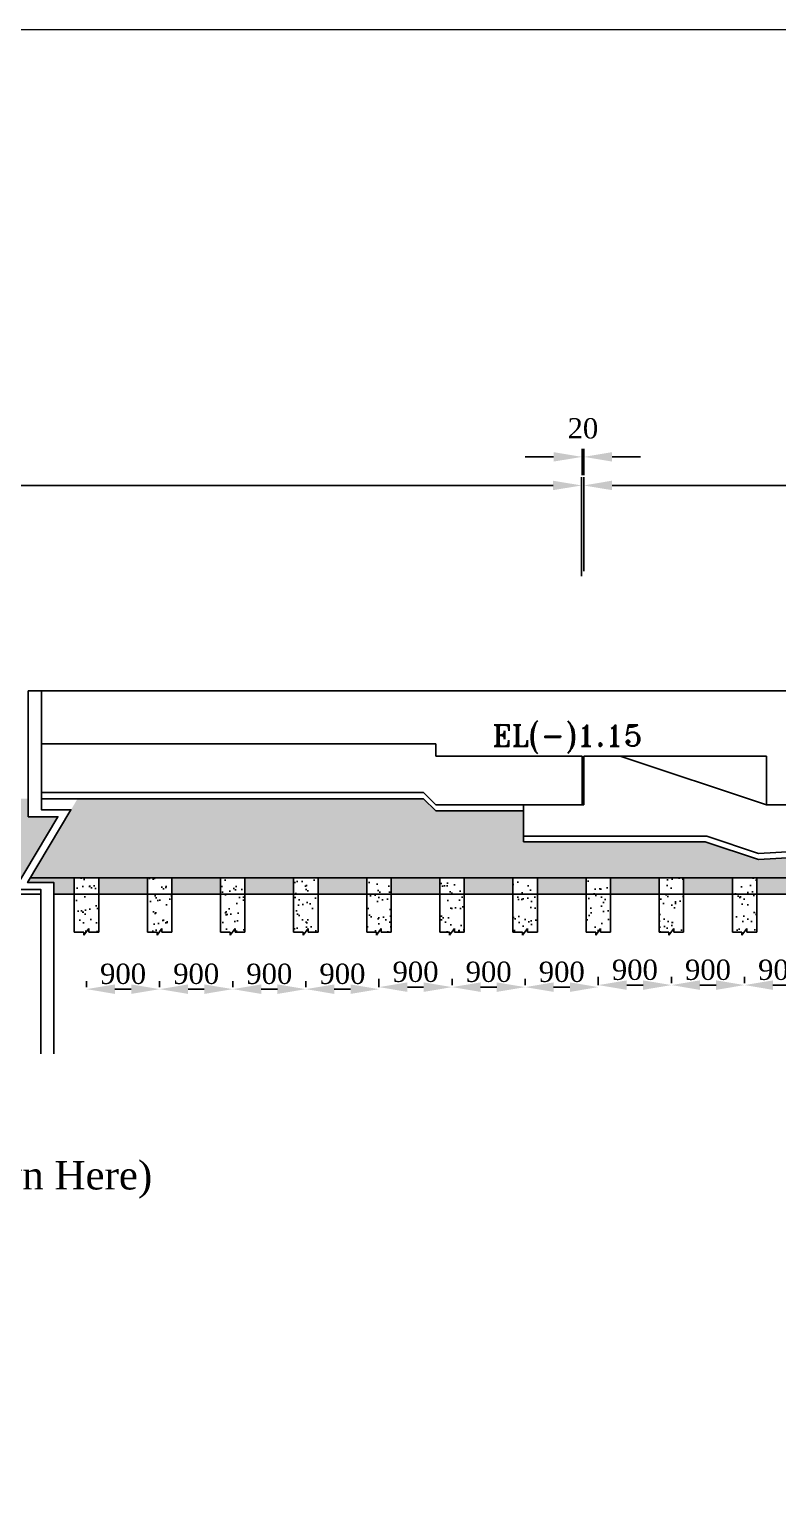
# Model space of a CAD drawing. Extents: x -545075 to 1728153, y -708141 to -305611.
# Drawn here: x 1358753 to 1367964, y -632617 to -614544 of the extents above; entities that cross this region are included whole.
import ezdxf

# ---------------------------------------------------------------- set-up
doc = ezdxf.new("R2010")
doc.units = 0
doc.header["$MEASUREMENT"] = 0
doc.layers.get('0').update_dxf_attribs({"linetype": 'CONTINUOUS'})
doc.layers.get('DEFPOINTS').update_dxf_attribs({"linetype": 'CONTINUOUS'})
doc.layers.add('LINE', color=7, linetype='CONTINUOUS')
doc.layers.add('TEXT', color=7, linetype='CONTINUOUS')
doc.styles.add('BIG', font='ROMANT.SHX')
doc.styles.get("Standard").update_dxf_attribs({"font": 'times.ttf', "height": 250})
doc.dimstyles.new('3', dxfattribs={"dimtxt": 225, "dimasz": 350, "dimexe": 100, "dimexo": 25, "dimgap": 9, "dimtad": 0, "dimdec": 0, "dimzin": 0, "dimdsep": 46, "dimtxsty": 'Standard', "dimcen": 0, "dimclrt": 256, "dimadec": 0, "dimazin": 0, "dimtfac": 1, "dimtdec": 0, "dimtofl": 0, "dimtmove": 2, "dimatfit": 3, "dimfxl": 1, "dimtolj": 1, "dimtzin": 0, "dimarcsym": 0})
pattern_1 = [(37.5, (90747.97, -13759.19), (-6.92927, 211.950615), [0, -167.2, 0, -187, 0, -178.75]), (7.5, (90747.97, -13759.19), (194.67544, 310.436067), [0, -90.2, 0, -150.7, 0, -57.75]), (327.5, (90612.67, -13759.19), (342.555605, 0.622496), [0, -55, 0, -198, 0, -258.5]), (317.5, (90612.67, -13759.2), (330.673927, 96.54431), [0, -27.5, 0, -129.8, 0, -148.5])]

# ---------------------------------------------------------------- blocks, each defined once
blk = doc.blocks.new('*D595')
at = {"layer": 'DEFPOINTS', "color": 0, "linetype": 'ByBlock', "lineweight": -2}
for p in [(1365551, -620162), (1347857, -621026), (1365551, -621305)]:
    blk.add_point(p, dxfattribs=at)
at = {"layer": 'LINE', "color": 0, "linetype": 'ByBlock', "lineweight": -2}
for p, q in [((1347857, -621001), (1347857, -620062)), ((1365551, -621280), (1365551, -620062)), ((1348207, -620162), (1356262, -620162)), ((1365201, -620162), (1357146, -620162))]:
    blk.add_line(p, q, dxfattribs=at)
for points in [[(1348207, -620104), (1348207, -620220), (1347857, -620162)], [(1365201, -620104), (1365201, -620220), (1365551, -620162)]]:
    blk.add_solid(points, dxfattribs=at)
at = {"layer": 'LINE', "linetype": 'ByBlock', "insert": (1356704, -620162), "char_height": 250, "attachment_point": 5}
blk.add_mtext('\\A1;10400', dxfattribs=at)
blk = doc.blocks.new('*D597')
at = {"layer": 'DEFPOINTS', "color": 0, "linetype": 'ByBlock', "lineweight": -2}
for p in [(1378077, -620162), (1365577, -621242), (1378077, -621278)]:
    blk.add_point(p, dxfattribs=at)
at = {"layer": 'LINE', "color": 0, "linetype": 'ByBlock', "lineweight": -2}
for p, q in [((1365577, -621217), (1365577, -620062)), ((1378077, -621253), (1378077, -620062)), ((1365927, -620162), (1371384, -620162)), ((1377727, -620162), (1372269, -620162))]:
    blk.add_line(p, q, dxfattribs=at)
for points in [[(1365927, -620103), (1365927, -620220), (1365577, -620162)], [(1377727, -620103), (1377727, -620220), (1378077, -620162)]]:
    blk.add_solid(points, dxfattribs=at)
at = {"layer": 'LINE', "linetype": 'ByBlock', "insert": (1371827, -620162), "char_height": 250, "attachment_point": 5}
blk.add_mtext('\\A1;11000', dxfattribs=at)
blk = doc.blocks.new('*D623')
at = {"layer": 'DEFPOINTS', "color": 0, "linetype": 'ByBlock', "lineweight": -2}
for p in [(1365757, -626316), (1366657, -626316), (1366657, -626316)]:
    blk.add_point(p, dxfattribs=at)
at = {"layer": 'LINE', "color": 0, "linetype": 'ByBlock', "lineweight": -2}
for p, q in [((1365757, -626291), (1365757, -626216)), ((1366657, -626291), (1366657, -626216)), ((1366107, -626316), (1366307, -626316))]:
    blk.add_line(p, q, dxfattribs=at)
for points in [[(1366107, -626258), (1366107, -626375), (1365757, -626316)], [(1366307, -626258), (1366307, -626375), (1366657, -626316)]]:
    blk.add_solid(points, dxfattribs=at)
at = {"layer": 'LINE', "linetype": 'ByBlock', "insert": (1366207, -626129), "char_height": 250, "attachment_point": 5}
blk.add_mtext('\\A1;900', dxfattribs=at)
blk = doc.blocks.new('*D633')
at = {"layer": 'DEFPOINTS', "color": 0, "linetype": 'ByBlock', "lineweight": -2}
for p in [(1366657, -626316), (1367557, -626316), (1367557, -626316)]:
    blk.add_point(p, dxfattribs=at)
at = {"layer": 'LINE', "color": 0, "linetype": 'ByBlock', "lineweight": -2}
for p, q in [((1366657, -626291), (1366657, -626216)), ((1367557, -626291), (1367557, -626216)), ((1367007, -626316), (1367207, -626316))]:
    blk.add_line(p, q, dxfattribs=at)
for points in [[(1367007, -626258), (1367007, -626375), (1366657, -626316)], [(1367207, -626258), (1367207, -626375), (1367557, -626316)]]:
    blk.add_solid(points, dxfattribs=at)
at = {"layer": 'LINE', "linetype": 'ByBlock', "insert": (1367107, -626129), "char_height": 250, "attachment_point": 5}
blk.add_mtext('\\A1;900', dxfattribs=at)
blk = doc.blocks.new('*D634')
at = {"layer": 'DEFPOINTS', "color": 0, "linetype": 'ByBlock', "lineweight": -2}
for p in [(1367557, -626316), (1368457, -626316), (1368457, -626316)]:
    blk.add_point(p, dxfattribs=at)
at = {"layer": 'LINE', "color": 0, "linetype": 'ByBlock', "lineweight": -2}
for p, q in [((1367557, -626291), (1367557, -626216)), ((1368457, -626291), (1368457, -626216)), ((1367907, -626316), (1368107, -626316))]:
    blk.add_line(p, q, dxfattribs=at)
for points in [[(1367907, -626258), (1367907, -626375), (1367557, -626316)], [(1368107, -626258), (1368107, -626375), (1368457, -626316)]]:
    blk.add_solid(points, dxfattribs=at)
at = {"layer": 'LINE', "linetype": 'ByBlock', "insert": (1368007, -626129), "char_height": 250, "attachment_point": 5}
blk.add_mtext('\\A1;900', dxfattribs=at)
blk = doc.blocks.new('*D637')
at = {"layer": 'DEFPOINTS', "color": 0, "linetype": 'ByBlock', "lineweight": -2}
for p in [(1365577, -619810), (1365557, -620062), (1365577, -620062)]:
    blk.add_point(p, dxfattribs=at)
at = {"layer": 'LINE', "color": 0, "linetype": 'ByBlock', "lineweight": -2}
for p, q in [((1365557, -620037), (1365557, -619710)), ((1365577, -620037), (1365577, -619710)), ((1365207, -619810), (1364857, -619810)), ((1365927, -619810), (1366277, -619810))]:
    blk.add_line(p, q, dxfattribs=at)
for points in [[(1365207, -619752), (1365207, -619868), (1365557, -619810)], [(1365927, -619752), (1365927, -619868), (1365577, -619810)]]:
    blk.add_solid(points, dxfattribs=at)
at = {"layer": 'LINE', "linetype": 'ByBlock', "insert": (1365567, -619460), "char_height": 250, "attachment_point": 5}
blk.add_mtext('\\A1;20', dxfattribs=at)
blk = doc.blocks.new('*D639')
at = {"layer": 'DEFPOINTS', "color": 0, "linetype": 'ByBlock', "lineweight": -2}
for p in [(1359457, -626366), (1360357, -626366), (1360357, -626366)]:
    blk.add_point(p, dxfattribs=at)
at = {"layer": 'LINE', "color": 0, "linetype": 'ByBlock', "lineweight": -2}
for p, q in [((1359457, -626341), (1359457, -626266)), ((1359807, -626366), (1360007, -626366)), ((1360357, -626341), (1360357, -626266))]:
    blk.add_line(p, q, dxfattribs=at)
for points in [[(1359807, -626308), (1359807, -626425), (1359457, -626366)], [(1360007, -626308), (1360007, -626425), (1360357, -626366)]]:
    blk.add_solid(points, dxfattribs=at)
at = {"layer": 'LINE', "linetype": 'ByBlock', "lineweight": 5, "insert": (1359907, -626179), "char_height": 250, "attachment_point": 5}
blk.add_mtext('\\A1;900', dxfattribs=at)
blk = doc.blocks.new('*D640')
at = {"layer": 'DEFPOINTS', "color": 0, "linetype": 'ByBlock', "lineweight": -2}
for p in [(1360357, -626366), (1361257, -626366), (1361257, -626366)]:
    blk.add_point(p, dxfattribs=at)
at = {"layer": 'LINE', "color": 0, "linetype": 'ByBlock', "lineweight": -2}
for p, q in [((1360357, -626341), (1360357, -626266)), ((1360707, -626366), (1360907, -626366)), ((1361257, -626341), (1361257, -626266))]:
    blk.add_line(p, q, dxfattribs=at)
for points in [[(1360707, -626308), (1360707, -626425), (1360357, -626366)], [(1360907, -626308), (1360907, -626425), (1361257, -626366)]]:
    blk.add_solid(points, dxfattribs=at)
at = {"layer": 'LINE', "linetype": 'ByBlock', "lineweight": 5, "insert": (1360807, -626179), "char_height": 250, "attachment_point": 5}
blk.add_mtext('\\A1;900', dxfattribs=at)
blk = doc.blocks.new('*D641')
at = {"layer": 'DEFPOINTS', "color": 0, "linetype": 'ByBlock', "lineweight": -2}
for p in [(1361257, -626366), (1362157, -626366), (1362157, -626366)]:
    blk.add_point(p, dxfattribs=at)
at = {"layer": 'LINE', "color": 0, "linetype": 'ByBlock', "lineweight": -2}
for p, q in [((1361257, -626341), (1361257, -626266)), ((1361607, -626366), (1361807, -626366)), ((1362157, -626341), (1362157, -626266))]:
    blk.add_line(p, q, dxfattribs=at)
for points in [[(1361607, -626308), (1361607, -626425), (1361257, -626366)], [(1361807, -626308), (1361807, -626425), (1362157, -626366)]]:
    blk.add_solid(points, dxfattribs=at)
at = {"layer": 'LINE', "linetype": 'ByBlock', "lineweight": 5, "insert": (1361707, -626179), "char_height": 250, "attachment_point": 5}
blk.add_mtext('\\A1;900', dxfattribs=at)
blk = doc.blocks.new('*D642')
at = {"layer": 'DEFPOINTS', "color": 0, "linetype": 'ByBlock', "lineweight": -2}
for p in [(1362157, -626366), (1363057, -626366), (1363057, -626366)]:
    blk.add_point(p, dxfattribs=at)
at = {"layer": 'LINE', "color": 0, "linetype": 'ByBlock', "lineweight": -2}
for p, q in [((1362157, -626341), (1362157, -626266)), ((1362507, -626366), (1362707, -626366)), ((1363057, -626341), (1363057, -626266))]:
    blk.add_line(p, q, dxfattribs=at)
for points in [[(1362507, -626308), (1362507, -626425), (1362157, -626366)], [(1362707, -626308), (1362707, -626425), (1363057, -626366)]]:
    blk.add_solid(points, dxfattribs=at)
at = {"layer": 'LINE', "linetype": 'ByBlock', "lineweight": 5, "insert": (1362607, -626179), "char_height": 250, "attachment_point": 5}
blk.add_mtext('\\A1;900', dxfattribs=at)
blk = doc.blocks.new('*D643')
at = {"layer": 'DEFPOINTS', "color": 0, "linetype": 'ByBlock', "lineweight": -2}
for p in [(1363057, -626341), (1363957, -626341), (1363957, -626341)]:
    blk.add_point(p, dxfattribs=at)
at = {"layer": 'LINE', "color": 0, "linetype": 'ByBlock', "lineweight": -2}
for p, q in [((1363057, -626316), (1363057, -626241)), ((1363407, -626341), (1363607, -626341)), ((1363957, -626316), (1363957, -626241))]:
    blk.add_line(p, q, dxfattribs=at)
for points in [[(1363407, -626283), (1363407, -626400), (1363057, -626341)], [(1363607, -626283), (1363607, -626400), (1363957, -626341)]]:
    blk.add_solid(points, dxfattribs=at)
at = {"layer": 'LINE', "linetype": 'ByBlock', "insert": (1363507, -626154), "char_height": 250, "attachment_point": 5}
blk.add_mtext('\\A1;900', dxfattribs=at)
blk = doc.blocks.new('*D644')
at = {"layer": 'DEFPOINTS', "color": 0, "linetype": 'ByBlock', "lineweight": -2}
for p in [(1363957, -626341), (1364857, -626341), (1364857, -626341)]:
    blk.add_point(p, dxfattribs=at)
at = {"layer": 'LINE', "color": 0, "linetype": 'ByBlock', "lineweight": -2}
for p, q in [((1363957, -626316), (1363957, -626241)), ((1364307, -626341), (1364507, -626341)), ((1364857, -626316), (1364857, -626241))]:
    blk.add_line(p, q, dxfattribs=at)
for points in [[(1364307, -626283), (1364307, -626400), (1363957, -626341)], [(1364507, -626283), (1364507, -626400), (1364857, -626341)]]:
    blk.add_solid(points, dxfattribs=at)
at = {"layer": 'LINE', "linetype": 'ByBlock', "insert": (1364407, -626154), "char_height": 250, "attachment_point": 5}
blk.add_mtext('\\A1;900', dxfattribs=at)
blk = doc.blocks.new('*D645')
at = {"layer": 'DEFPOINTS', "color": 0, "linetype": 'ByBlock', "lineweight": -2}
for p in [(1364857, -626341), (1365757, -626341), (1365757, -626341)]:
    blk.add_point(p, dxfattribs=at)
at = {"layer": 'LINE', "color": 0, "linetype": 'ByBlock', "lineweight": -2}
for p, q in [((1364857, -626316), (1364857, -626241)), ((1365207, -626341), (1365407, -626341)), ((1365757, -626316), (1365757, -626241))]:
    blk.add_line(p, q, dxfattribs=at)
for points in [[(1365207, -626283), (1365207, -626400), (1364857, -626341)], [(1365407, -626283), (1365407, -626400), (1365757, -626341)]]:
    blk.add_solid(points, dxfattribs=at)
at = {"layer": 'LINE', "linetype": 'ByBlock', "insert": (1365307, -626154), "char_height": 250, "attachment_point": 5}
blk.add_mtext('\\A1;900', dxfattribs=at)

msp = doc.modelspace()

# ---------------------------------------------------------------- hatches: boundary and pattern name
at = {"layer": 'LINE', "linetype": 'ByBlock'}
h = msp.add_hatch(dxfattribs=at)
h.set_pattern_fill('AR-SAND', color=0, scale=110, style=0)
h.set_pattern_definition(pattern_1)
h.paths.add_polyline_path([(1369617.245, -624995.39), (1369823.238, -624649.938), (1367729.277, -624770.39), (1367073.048, -624551.647), (1364835.689, -624551.647), (1364835.689, -624170.39), (1363756.644, -624170.39), (1363606.644, -624020.39), (1359347.565, -624020.39), (1358766.174, -624995.39)])
h.paths.add_polyline_path([(1358656.692, -624995.39), (1359105.004, -624243.566), (1358740.689, -624243.566), (1358740.689, -624020.39), (1349656.644, -624020.39), (1348473.689, -624020.39), (1348473.689, -624269.12), (1348473.689, -624341.12), (1346521.821, -624341.12), (1345234.01, -624770.39), (1343846.348, -624726.103), (1343685.772, -624995.39)])
h.paths.add_polyline_path([(1353322.392, -624823.251), (1355613.535, -624823.251), (1355613.535, -624334.474), (1353322.392, -624334.474)], flags=24)
h.paths.add_polyline_path([(1349306.017, -624732.204), (1353353.702, -624732.204), (1353353.702, -624411.444), (1349306.017, -624411.444)], flags=24)
h = msp.add_hatch(dxfattribs=at)
h.set_pattern_fill('AR-SAND', color=0, scale=100, style=0)
h.set_pattern_definition([(37.5, (90747.97, -13759.19), (-6.299336, 192.682377), [0, -152, 0, -170, 0, -162.5]), (7.5, (90747.97, -13759.19), (176.97767, 282.214607), [0, -82, 0, -137, 0, -52.5]), (327.5, (90624.97, -13759.19), (311.414186, 0.565905), [0, -50, 0, -180, 0, -235]), (317.5, (90624.97, -13759.19), (300.61266, 87.767556), [0, -25, 0, -118, 0, -135])])
h.paths.add_polyline_path([(1344906.644, -625195.39), (1344906.644, -624995.39), (1344306.644, -624995.39), (1344306.644, -625195.39)])
h.paths.add_polyline_path([(1343106.644, -625195.39), (1343106.644, -624995.39), (1342506.644, -624995.39), (1342506.644, -625195.39)])
h.paths.add_polyline_path([(1346706.644, -625195.39), (1346706.644, -624995.39), (1346106.644, -624995.39), (1346106.644, -625195.39)])
h.paths.add_polyline_path([(1345806.644, -625195.39), (1345806.644, -624995.39), (1345206.644, -624995.39), (1345206.644, -625195.39)])
h.paths.add_polyline_path([(1347606.644, -625195.39), (1347606.644, -624995.39), (1347006.644, -624995.39), (1347006.644, -625195.39)])
h.paths.add_polyline_path([(1348506.644, -625195.39), (1348506.644, -624995.39), (1347906.644, -624995.39), (1347906.644, -625195.39)])
h.paths.add_polyline_path([(1349406.644, -625195.39), (1349406.644, -624995.39), (1348806.644, -624995.39), (1348806.644, -625195.39)])
h.paths.add_polyline_path([(1350306.644, -625195.39), (1350306.644, -624995.39), (1349706.644, -624995.39), (1349706.644, -625195.39)])
h.paths.add_polyline_path([(1350606.644, -624995.39), (1350606.644, -625195.39), (1351206.644, -625195.39), (1351206.644, -624995.39)])
h.paths.add_polyline_path([(1351506.644, -624995.39), (1351506.644, -625195.39), (1352106.644, -625195.39), (1352106.644, -624995.39)])
h.paths.add_polyline_path([(1355106.644, -624995.39), (1355106.644, -625195.39), (1355706.644, -625195.39), (1355706.644, -624995.39)])
h.paths.add_polyline_path([(1354206.644, -624995.39), (1354206.644, -625195.39), (1354806.644, -625195.39), (1354806.644, -624995.39)])
h.paths.add_polyline_path([(1353906.644, -624995.39), (1353306.644, -624995.39), (1353306.644, -625195.39), (1353906.644, -625195.39)])
h.paths.add_polyline_path([(1353006.644, -625195.39), (1353006.644, -624995.39), (1352406.644, -624995.39), (1352406.644, -625195.39)])
h.paths.add_polyline_path([(1356606.644, -625195.39), (1356606.644, -624995.39), (1356006.644, -624995.39), (1356006.644, -625195.39)])
h.paths.add_polyline_path([(1356906.644, -624995.39), (1356906.644, -625195.39), (1357506.644, -625195.39), (1357506.644, -624995.39)])
h.paths.add_polyline_path([(1358406.644, -625195.39), (1358406.644, -624995.39), (1357806.644, -624995.39), (1357806.644, -625195.39)])
h.paths.add_polyline_path([(1359306.644, -625195.39), (1359306.644, -624995.39), (1358766.174, -624995.39), (1358731.25, -625053.957), (1359055.821, -625053.957), (1359055.821, -625195.39)])
h.paths.add_polyline_path([(1360206.644, -625195.39), (1360206.644, -624995.39), (1359606.644, -624995.39), (1359606.644, -625195.39)])
h.paths.add_polyline_path([(1361106.644, -625195.39), (1361106.644, -624995.39), (1360506.644, -624995.39), (1360506.644, -625195.39)])
h.paths.add_polyline_path([(1362006.644, -625195.39), (1362006.644, -624995.39), (1361406.644, -624995.39), (1361406.644, -625195.39)])
h.paths.add_polyline_path([(1362306.644, -624995.39), (1362306.644, -625195.39), (1362906.644, -625195.39), (1362906.644, -624995.39)])
h.paths.add_polyline_path([(1363206.644, -624995.39), (1363206.644, -625195.39), (1363806.644, -625195.39), (1363806.644, -624995.39)])
h.paths.add_polyline_path([(1365606.644, -625195.39), (1365606.644, -624995.39), (1365006.644, -624995.39), (1365006.644, -625195.39)])
h.paths.add_polyline_path([(1364706.644, -625195.39), (1364706.644, -624995.39), (1364106.644, -624995.39), (1364106.644, -625195.39)])
h.paths.add_polyline_path([(1366506.644, -625195.39), (1366506.644, -624995.39), (1365906.644, -624995.39), (1365906.644, -625195.39)])
h.paths.add_polyline_path([(1367406.644, -625195.39), (1367406.644, -624995.39), (1366806.644, -624995.39), (1366806.644, -625195.39)])
h.paths.add_polyline_path([(1367706.644, -624995.39), (1367706.644, -625195.39), (1368306.644, -625195.39), (1368306.644, -624995.39)])
h.paths.add_polyline_path([(1369206.644, -625195.39), (1369206.644, -624995.39), (1368606.644, -624995.39), (1368606.644, -625195.39)])
h = msp.add_hatch(dxfattribs=at)
h.set_pattern_fill('AR-SAND', color=0, scale=110, style=0)
h.set_pattern_definition(pattern_1)
h.paths.add_polyline_path([(1359606.644, -624995.39), (1359306.644, -624995.39), (1359306.644, -625663.056), (1359425.469, -625663.056), (1359425.469, -625700.615), (1359485.532, -625620.881), (1359485.532, -625663.407), (1359606.644, -625663.407)])
h = msp.add_hatch(dxfattribs=at)
h.set_pattern_fill('AR-SAND', color=0, scale=110, style=0)
h.set_pattern_definition(pattern_1)
h.paths.add_polyline_path([(1360506.644, -624995.39), (1360206.644, -624995.39), (1360206.644, -625663.056), (1360325.469, -625663.056), (1360325.469, -625700.615), (1360385.532, -625620.881), (1360385.532, -625663.407), (1360506.644, -625663.407)])
h = msp.add_hatch(dxfattribs=at)
h.set_pattern_fill('AR-SAND', color=0, scale=110, style=0)
h.set_pattern_definition(pattern_1)
h.paths.add_polyline_path([(1361406.644, -624995.39), (1361106.644, -624995.39), (1361106.644, -625663.056), (1361225.469, -625663.056), (1361225.469, -625700.615), (1361285.532, -625620.881), (1361285.532, -625663.407), (1361406.644, -625663.407)])
h = msp.add_hatch(dxfattribs=at)
h.set_pattern_fill('AR-SAND', color=0, scale=110, style=0)
h.set_pattern_definition(pattern_1)
h.paths.add_polyline_path([(1362306.644, -624995.39), (1362006.644, -624995.39), (1362006.644, -625663.056), (1362125.469, -625663.056), (1362125.469, -625700.615), (1362185.532, -625620.881), (1362185.532, -625663.407), (1362306.644, -625663.407)])
h = msp.add_hatch(dxfattribs=at)
h.set_pattern_fill('AR-SAND', color=0, scale=110, style=0)
h.set_pattern_definition(pattern_1)
h.paths.add_polyline_path([(1363206.644, -624995.39), (1362906.644, -624995.39), (1362906.644, -625663.056), (1363025.469, -625663.056), (1363025.469, -625700.615), (1363085.532, -625620.881), (1363085.532, -625663.407), (1363206.644, -625663.407)])
h = msp.add_hatch(dxfattribs=at)
h.set_pattern_fill('AR-SAND', color=0, scale=110, style=0)
h.set_pattern_definition(pattern_1)
h.paths.add_polyline_path([(1364106.644, -624995.39), (1363806.644, -624995.39), (1363806.644, -625663.056), (1363925.469, -625663.056), (1363925.469, -625700.615), (1363985.532, -625620.881), (1363985.532, -625663.407), (1364106.644, -625663.407)])
h = msp.add_hatch(dxfattribs=at)
h.set_pattern_fill('AR-SAND', color=0, scale=110, style=0)
h.set_pattern_definition(pattern_1)
h.paths.add_polyline_path([(1365006.644, -624995.39), (1364706.644, -624995.39), (1364706.644, -625663.056), (1364825.469, -625663.056), (1364825.469, -625700.615), (1364885.532, -625620.881), (1364885.532, -625663.407), (1365006.644, -625663.407)])
h = msp.add_hatch(dxfattribs=at)
h.set_pattern_fill('AR-SAND', color=0, scale=110, style=0)
h.set_pattern_definition(pattern_1)
h.paths.add_polyline_path([(1365906.644, -624995.39), (1365606.644, -624995.39), (1365606.644, -625663.056), (1365725.469, -625663.056), (1365725.469, -625700.615), (1365785.532, -625620.881), (1365785.532, -625663.407), (1365906.644, -625663.407)])
h = msp.add_hatch(dxfattribs=at)
h.set_pattern_fill('AR-SAND', color=0, scale=110, style=0)
h.set_pattern_definition(pattern_1)
h.paths.add_polyline_path([(1366806.644, -624995.39), (1366506.644, -624995.39), (1366506.644, -625663.056), (1366625.469, -625663.056), (1366625.469, -625700.615), (1366685.532, -625620.881), (1366685.532, -625663.407), (1366806.644, -625663.407)])
h = msp.add_hatch(dxfattribs=at)
h.set_pattern_fill('AR-SAND', color=0, scale=110, style=0)
h.set_pattern_definition(pattern_1)
h.paths.add_polyline_path([(1367706.644, -624995.39), (1367406.644, -624995.39), (1367406.644, -625663.056), (1367525.469, -625663.056), (1367525.469, -625700.615), (1367585.532, -625620.881), (1367585.532, -625663.407), (1367706.644, -625663.407)])

# ---------------------------------------------------------------- linework, layer by layer
at = {"color": 7, "linetype": 'ByBlock', "lineweight": 20}
msp.add_lwpolyline([(1328883.808, -657330), (1328883.808, -614544.186), (1389389, -614544.186), (1389389, -657330), (1328883.808, -657330)], close=True, dxfattribs=at)
at = {"layer": 'LINE', "color": 0, "linetype": 'ByBlock'}
for p, q in [((1358740.689, -622689.725), (1378076.644, -622689.725)), ((1358901.522, -623345.39), (1363756.644, -623345.39)), ((1363756.644, -623345.39), (1363756.644, -623495.39)), ((1363756.644, -623495.39), (1365556.644, -623495.39)), ((1365556.644, -623495.39), (1365556.644, -624095.39)), ((1365576.644, -623495.39), (1365576.644, -624095.39)), ((1365576.644, -623495.39), (1366026.644, -623495.39)), ((1367826.644, -624095.39), (1366026.644, -623495.39)), ((1366026.644, -623495.39), (1367826.644, -623495.39)), ((1367826.644, -623495.39), (1367826.644, -624095.39)), ((1358901.522, -623945.39), (1363606.644, -623945.39)), ((1358901.522, -624020.39), (1363606.644, -624020.39)), ((1363606.644, -623945.39), (1363756.644, -624095.39)), ((1363606.644, -624020.39), (1363756.644, -624170.39)), ((1363756.644, -624095.39), (1365576.644, -624095.39)), ((1363756.644, -624170.39), (1364835.689, -624170.39)), ((1364835.689, -624551.647), (1364835.689, -624095.39)), ((1367826.644, -624095.39), (1369701.243, -624095.39)), ((1367094.048, -624483.647), (1364835.689, -624483.647)), ((1367073.048, -624551.647), (1364835.689, -624551.647)), ((1367729.277, -624770.39), (1367073.048, -624551.647)), ((1367729.277, -624695.39), (1367094.048, -624483.647)), ((1367729.277, -624695.39), (1369869.549, -624572.274)), ((1367729.277, -624770.39), (1369823.238, -624649.938)), ((1358766.174, -624995.39), (1369617.245, -624995.39)), ((1359306.644, -624995.39), (1359306.644, -625663.056)), ((1359606.644, -624995.39), (1359606.644, -625663.407)), ((1360206.644, -624995.39), (1360206.644, -625663.056)), ((1360506.644, -624995.39), (1360506.644, -625663.407)), ((1361106.644, -624995.39), (1361106.644, -625663.056)), ((1361406.644, -624995.39), (1361406.644, -625663.407)), ((1362006.644, -624995.39), (1362006.644, -625663.056)), ((1362306.644, -624995.39), (1362306.644, -625663.407)), ((1362906.644, -624995.39), (1362906.644, -625663.056)), ((1363206.644, -624995.39), (1363206.644, -625663.407)), ((1363806.644, -624995.39), (1363806.644, -625663.056)), ((1364106.644, -624995.39), (1364106.644, -625663.407)), ((1364706.644, -624995.39), (1364706.644, -625663.056)), ((1365006.644, -624995.39), (1365006.644, -625663.407)), ((1365606.644, -624995.39), (1365606.644, -625663.056)), ((1365906.644, -624995.39), (1365906.644, -625663.407)), ((1366506.644, -624995.39), (1366506.644, -625663.056)), ((1366806.644, -624995.39), (1366806.644, -625663.407)), ((1367406.644, -624995.39), (1367406.644, -625663.056)), ((1367706.644, -624995.39), (1367706.644, -625663.407)), ((1344006.644, -625195.39), (1358894.988, -625195.39)), ((1359055.821, -625195.39), (1369855.542, -625195.39)), ((1359306.644, -625663.056), (1359425.469, -625663.056)), ((1359425.469, -625700.615), (1359485.532, -625620.881)), ((1359425.469, -625663.056), (1359425.469, -625700.615)), ((1359485.532, -625620.881), (1359485.532, -625663.407)), ((1359485.532, -625663.407), (1359606.644, -625663.407)), ((1360206.644, -625663.056), (1360325.469, -625663.056)), ((1360325.469, -625700.615), (1360385.532, -625620.881)), ((1360325.469, -625663.056), (1360325.469, -625700.615)), ((1360385.532, -625620.881), (1360385.532, -625663.407)), ((1360385.532, -625663.407), (1360506.644, -625663.407)), ((1361106.644, -625663.056), (1361225.469, -625663.056)), ((1361225.469, -625700.615), (1361285.532, -625620.881)), ((1361225.469, -625663.056), (1361225.469, -625700.615)), ((1361285.532, -625620.881), (1361285.532, -625663.407)), ((1361285.532, -625663.407), (1361406.644, -625663.407)), ((1362006.644, -625663.056), (1362125.469, -625663.056)), ((1362125.469, -625700.615), (1362185.532, -625620.881)), ((1362125.469, -625663.056), (1362125.469, -625700.615)), ((1362185.532, -625620.881), (1362185.532, -625663.407)), ((1362185.532, -625663.407), (1362306.644, -625663.407)), ((1362906.644, -625663.056), (1363025.469, -625663.056)), ((1363025.469, -625700.615), (1363085.532, -625620.881)), ((1363025.469, -625663.056), (1363025.469, -625700.615)), ((1363085.532, -625620.881), (1363085.532, -625663.407)), ((1363085.532, -625663.407), (1363206.644, -625663.407)), ((1363806.644, -625663.056), (1363925.469, -625663.056)), ((1363925.469, -625700.615), (1363985.532, -625620.881)), ((1363925.469, -625663.056), (1363925.469, -625700.615)), ((1363985.532, -625620.881), (1363985.532, -625663.407)), ((1363985.532, -625663.407), (1364106.644, -625663.407)), ((1364706.644, -625663.056), (1364825.469, -625663.056)), ((1364825.469, -625700.615), (1364885.532, -625620.881)), ((1364825.469, -625663.056), (1364825.469, -625700.615)), ((1364885.532, -625620.881), (1364885.532, -625663.407)), ((1364885.532, -625663.407), (1365006.644, -625663.407)), ((1365606.644, -625663.056), (1365725.469, -625663.056)), ((1365725.469, -625700.615), (1365785.532, -625620.881)), ((1365725.469, -625663.056), (1365725.469, -625700.615)), ((1365785.532, -625620.881), (1365785.532, -625663.407)), ((1365785.532, -625663.407), (1365906.644, -625663.407)), ((1366506.644, -625663.056), (1366625.469, -625663.056)), ((1366625.469, -625700.615), (1366685.532, -625620.881)), ((1366625.469, -625663.056), (1366625.469, -625700.615)), ((1366685.532, -625620.881), (1366685.532, -625663.407)), ((1366685.532, -625663.407), (1366806.644, -625663.407)), ((1367406.644, -625663.056), (1367525.469, -625663.056)), ((1367525.469, -625700.615), (1367585.532, -625620.881)), ((1367525.469, -625663.056), (1367525.469, -625700.615)), ((1367585.532, -625620.881), (1367585.532, -625663.407)), ((1367585.532, -625663.407), (1367706.644, -625663.407))]:
    msp.add_line(p, q, dxfattribs=at)
for points in [[(1358740.689, -622689.725), (1358740.689, -624243.566), (1359105.004, -624243.566), (1358570.418, -625140.072), (1358894.988, -625140.072), (1358894.988, -627164.725)], [(1358901.522, -622689.725), (1358901.522, -624157.451), (1359265.836, -624157.451), (1358731.25, -625053.957), (1359055.821, -625053.957), (1359055.821, -627164.725)]]:
    msp.add_lwpolyline(points, dxfattribs=at)

# ---------------------------------------------------------------- texts
at = {"layer": 'LINE', "color": 0, "linetype": 'ByBlock', "insert": (1356815.689, -628948.725), "char_height": 350, "width": 31814.62633, "attachment_point": 8, "style": 'BIG'}
msp.add_mtext('{\\fTimes New Roman|b0|i0|c0|p18;(Only Sand Pilling Shown Here)}', dxfattribs=at)
at = {"layer": 'TEXT', "color": 0, "linetype": 'ByBlock', "style": 'BIG'}
msp.add_text('EL(-)1.15', height=264, dxfattribs=at).set_placement((1364453.821, -623375.016))

# ---------------------------------------------------------------- dimensions: what is measured, and where the dimension line sits
at = {"layer": 'LINE', "color": 0, "linetype": 'ByBlock'}
dim = msp.add_linear_dim(base=(1365576.644, -619810.121), p1=(1365556.644, -620061.938), p2=(1365576.644, -620061.938), dimstyle='3', override={"dimtxt": 400, "dimfxl": 700}, dxfattribs=at)
dim.commit()
dim.dimension.update_dxf_attribs({"geometry": '*D637', "text_midpoint": (1365566.644, -619460.121)})
for base, p1, p2, text, picture, middle in [((1365551.243, -620161.938), (1347856.644, -621026.28), (1365551.243, -621304.619), '10400', '*D595', (1356703.943, -620161.938)), ((1378076.644, -620161.526), (1365576.644, -621242.478), (1378076.644, -621277.652), '11000', '*D597', (1371826.644, -620161.526))]:
    dim = msp.add_linear_dim(base=base, p1=p1, p2=p2, text=text, dimstyle='3', override={"dimfxl": 700}, dxfattribs=at)
    dim.commit()
    dim.dimension.update_dxf_attribs({"geometry": picture, "text_midpoint": middle})
at = {"layer": 'LINE', "color": 0, "linetype": 'ByBlock', "lineweight": 5}
for base, p1, p2, picture, middle in [((1360356.644, -626366.194), (1359456.644, -626366.194), (1360356.644, -626366.194), '*D639', (1359906.644, -626179.262)), ((1361256.644, -626366.194), (1360356.644, -626366.194), (1361256.644, -626366.194), '*D640', (1360806.644, -626179.262)), ((1362156.644, -626366.194), (1361256.644, -626366.194), (1362156.644, -626366.194), '*D641', (1361706.644, -626179.262)), ((1363056.644, -626366.194), (1362156.644, -626366.194), (1363056.644, -626366.194), '*D642', (1362606.644, -626179.262))]:
    dim = msp.add_linear_dim(base=base, p1=p1, p2=p2, text='900', dimstyle='3', override={"dimfxl": 700}, dxfattribs=at)
    dim.commit()
    dim.dimension.update_dxf_attribs({"geometry": picture, "text_midpoint": middle, "dimtype": 160})
at = {"layer": 'LINE', "color": 0, "linetype": 'ByBlock'}
for base, p1, p2, picture, middle in [((1363956.644, -626341.194), (1363056.644, -626341.194), (1363956.644, -626341.194), '*D643', (1363506.644, -626154.262)), ((1364856.644, -626341.194), (1363956.644, -626341.194), (1364856.644, -626341.194), '*D644', (1364406.644, -626154.262)), ((1365756.644, -626341.194), (1364856.644, -626341.194), (1365756.644, -626341.194), '*D645', (1365306.644, -626154.262)), ((1366656.644, -626316.194), (1365756.644, -626316.194), (1366656.644, -626316.194), '*D623', (1366206.644, -626129.262)), ((1367556.644, -626316.194), (1366656.644, -626316.194), (1367556.644, -626316.194), '*D633', (1367106.644, -626129.262)), ((1368456.644, -626316.194), (1367556.644, -626316.194), (1368456.644, -626316.194), '*D634', (1368006.644, -626129.262))]:
    dim = msp.add_linear_dim(base=base, p1=p1, p2=p2, text='900', dimstyle='3', override={"dimfxl": 700}, dxfattribs=at)
    dim.commit()
    dim.dimension.update_dxf_attribs({"geometry": picture, "text_midpoint": middle, "dimtype": 160})

doc.saveas('drawing.dxf')
